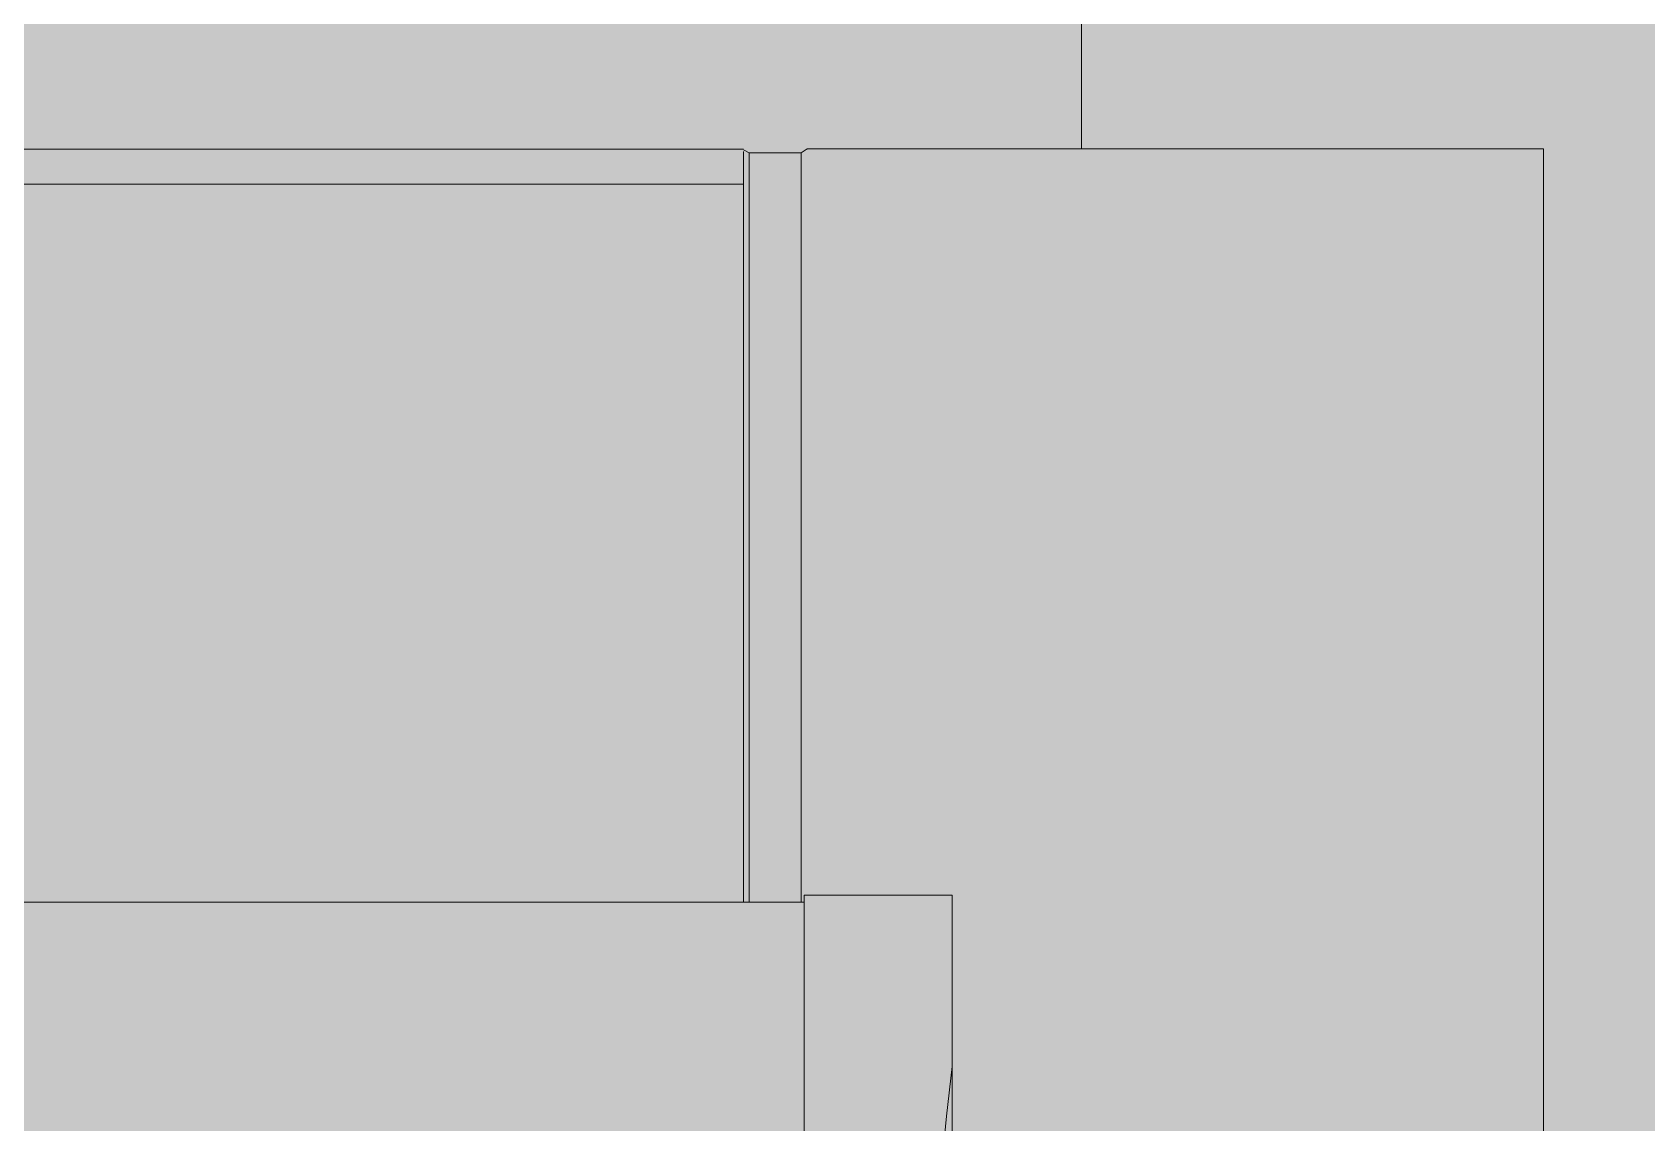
# Model space of a CAD drawing. Header units: metres. Extents: x -4 to 206, y -18 to 45.
# Drawn here: x 41.3034 to 41.5829, y -10.6143 to -10.4256 of the extents above; entities that cross this region are included whole.
import ezdxf

# ---------------------------------------------------------------- set-up
doc = ezdxf.new("R2010")
doc.units = ezdxf.units.M
doc.header["$MEASUREMENT"] = 0
doc.set_wipeout_variables(frame=1)
doc.linetypes.add('Wipeout_Contour', pattern=[1, 0, -1])
doc.layers.add('3._DD PP STG2_4_325 Dachfenster', color=7, linetype='Continuous')
doc.layers.add('3._DD PP STG2_4_330 Dachaufbau', color=7, linetype='Continuous')

msp = doc.modelspace()

# ---------------------------------------------------------------- wipeouts: each hides what was drawn before it
at = {"color": 254, "linetype": 'Wipeout_Contour', "lineweight": 0, "ltscale": 509.030535}
msp.add_wipeout([(40.58503, -10.2048), (40.58503, -10.44571), (40.63253, -10.44571), (40.63353, -10.44642), (40.64253, -10.44642), (40.64353, -10.44592), (41.42653, -10.44578), (41.42753, -10.44642), (41.43653, -10.44642), (41.43753, -10.44571), (41.48503, -10.44571), (41.48503, -10.2048)], dxfattribs=at).dxf.layer = '3._DD PP STG2_4_325 Dachfenster'

# ---------------------------------------------------------------- next in the draw order: linework, layer by layer
at = {"layer": '3._DD PP STG2_4_325 Dachfenster', "color": 7, "linetype": 'Continuous', "lineweight": 13, "ltscale": 1000, "true_color": 0xf4f4f4, "flags": 128}
msp.add_lwpolyline([(41.48503, -10.44571), (41.48503, -10.2048)], dxfattribs=at)

# ---------------------------------------------------------------- next in the draw order: wipeouts: each hides what was drawn before it
at = {"color": 254, "linetype": 'Wipeout_Contour', "lineweight": 0, "ltscale": 170.972352}
msp.add_wipeout([(41.42653, -10.44592), (41.42653, -10.5761), (41.42753, -10.5761), (41.42753, -10.44642)], dxfattribs=at).dxf.layer = '3._DD PP STG2_4_325 Dachfenster'
at = {"color": 254, "linetype": 'Wipeout_Contour', "lineweight": 0, "ltscale": 171.491117}
msp.add_wipeout([(41.43653, -10.44642), (41.43653, -10.5761), (41.43703, -10.5749), (41.43753, -10.44571)], dxfattribs=at).dxf.layer = '3._DD PP STG2_4_325 Dachfenster'

# ---------------------------------------------------------------- next in the draw order: wipeouts: each hides what was drawn before it
at = {"color": 254, "linetype": 'Wipeout_Contour', "lineweight": 0, "ltscale": 429.926507}
msp.add_wipeout([(41.43753, -10.5749), (41.46266, -10.5749), (41.46266, -10.57702), (41.46266, -10.66852), (41.46266, -10.67248), (41.48503, -10.67248), (41.48503, -10.6932), (41.56503, -10.6932), (41.56503, -10.44571), (41.43753, -10.44571)], dxfattribs=at).dxf.layer = '3._DD PP STG2_4_325 Dachfenster'

# ---------------------------------------------------------------- next in the draw order: linework, layer by layer
at = {"layer": '3._DD PP STG2_4_325 Dachfenster', "color": 7, "linetype": 'Continuous', "lineweight": 13, "ltscale": 1000, "flags": 128}
msp.add_lwpolyline([(41.56503, -10.44571), (41.56503, -10.6932)], dxfattribs=at)

# ---------------------------------------------------------------- next in the draw order: wipeouts: each hides what was drawn before it
at = {"color": 254, "linetype": 'Wipeout_Contour', "lineweight": 0, "ltscale": 170.990996}
msp.add_wipeout([(41.42753, -10.5761), (41.43653, -10.5761), (41.43653, -10.44642), (41.42753, -10.44642)], dxfattribs=at).dxf.layer = '3._DD PP STG2_4_325 Dachfenster'
at = {"color": 254, "linetype": 'Wipeout_Contour', "lineweight": 0, "ltscale": 214.191096}
msp.add_wipeout([(41.46168, -10.61315), (41.46133, -10.61672), (41.46133, -10.77207), (41.46263, -10.75817), (41.46263, -10.60453)], dxfattribs=at).dxf.layer = '3._DD PP STG2_4_325 Dachfenster'

# ---------------------------------------------------------------- next in the draw order: linework, layer by layer
at = {"layer": '3._DD PP STG2_4_325 Dachfenster', "color": 7, "linetype": 'Continuous', "lineweight": 13, "ltscale": 1000, "flags": 128}
for points in [[(41.43753, -10.44571), (41.43653, -10.44642)], [(41.56503, -10.44571), (41.43753, -10.44571)]]:
    msp.add_lwpolyline(points, dxfattribs=at)

# ---------------------------------------------------------------- next in the draw order: wipeouts: each hides what was drawn before it
at = {"color": 254, "linetype": 'Wipeout_Contour', "lineweight": 0, "ltscale": 169.459828}
msp.add_wipeout([(40.64353, -10.45186), (40.64353, -10.5761), (41.42653, -10.5761), (41.42653, -10.45186)], dxfattribs=at).dxf.layer = '3._DD PP STG2_4_325 Dachfenster'
at = {"color": 254, "linetype": 'Wipeout_Contour', "lineweight": 0, "ltscale": 171.12604}
msp.add_wipeout([(41.43703, -10.5749), (41.43703, -10.58225), (41.46265, -10.58225), (41.46266, -10.5749)], dxfattribs=at).dxf.layer = '3._DD PP STG2_4_325 Dachfenster'
at = {"color": 254, "linetype": 'Wipeout_Contour', "lineweight": 0, "ltscale": 213.523013}
msp.add_wipeout([(41.43703, -10.61315), (41.43703, -10.6263), (41.45941, -10.6263), (41.46133, -10.61672), (41.46168, -10.61315)], dxfattribs=at).dxf.layer = '3._DD PP STG2_4_325 Dachfenster'

# ---------------------------------------------------------------- next in the draw order: linework, layer by layer
at = {"layer": '3._DD PP STG2_4_325 Dachfenster', "color": 7, "linetype": 'Continuous', "lineweight": 13, "ltscale": 1000, "flags": 128}
msp.add_lwpolyline([(41.46266, -10.57702), (41.46266, -10.5749)], dxfattribs=at)

# ---------------------------------------------------------------- next in the draw order: wipeouts: each hides what was drawn before it
at = {"color": 254, "linetype": 'Wipeout_Contour', "lineweight": 0, "ltscale": 169.394667}
msp.add_wipeout([(40.64353, -10.4462), (40.64353, -10.45186), (41.42653, -10.45186), (41.42653, -10.4462)], dxfattribs=at).dxf.layer = '3._DD PP STG2_4_325 Dachfenster'
at = {"color": 254, "linetype": 'Wipeout_Contour', "lineweight": 0, "ltscale": 171.133999}
msp.add_wipeout([(41.43703, -10.58225), (41.43703, -10.59102), (41.46264, -10.59102), (41.46265, -10.58225)], dxfattribs=at).dxf.layer = '3._DD PP STG2_4_325 Dachfenster'

# ---------------------------------------------------------------- next in the draw order: linework, layer by layer
at = {"layer": '3._DD PP STG2_4_325 Dachfenster', "color": 7, "linetype": 'Continuous', "lineweight": 13, "ltscale": 1000, "flags": 128}
for points in [[(41.42653, -10.44578), (40.64353, -10.44578)], [(41.42753, -10.44642), (41.42653, -10.44592)], [(41.42653, -10.45186), (41.42653, -10.4462)], [(41.43653, -10.44642), (41.42753, -10.44642)], [(41.42653, -10.45186), (40.64353, -10.45186)]]:
    msp.add_lwpolyline(points, dxfattribs=at)

# ---------------------------------------------------------------- next in the draw order: wipeouts: each hides what was drawn before it
at = {"color": 254, "linetype": 'Wipeout_Contour', "lineweight": 0, "ltscale": 169.524748}
msp.add_wipeout([(40.63303, -10.5836), (41.43703, -10.5836), (41.43703, -10.5761), (40.63303, -10.5761)], dxfattribs=at).dxf.layer = '3._DD PP STG2_4_325 Dachfenster'
at = {"color": 254, "linetype": 'Wipeout_Contour', "lineweight": 0, "ltscale": 171.143449}
msp.add_wipeout([(41.43703, -10.59102), (41.43703, -10.60134), (41.46263, -10.60134), (41.46264, -10.59102)], dxfattribs=at).dxf.layer = '3._DD PP STG2_4_325 Dachfenster'

# ---------------------------------------------------------------- next in the draw order: linework, layer by layer
at = {"layer": '3._DD PP STG2_4_325 Dachfenster', "color": 7, "linetype": 'Continuous', "lineweight": 13, "ltscale": 1000, "flags": 128}
for points in [[(41.42753, -10.44642), (41.42753, -10.5761)], [(41.43653, -10.44642), (41.43653, -10.5761)], [(41.42653, -10.45186), (41.42653, -10.5761)], [(41.46266, -10.5749), (41.43703, -10.5749)], [(40.63303, -10.5761), (41.43703, -10.5761)]]:
    msp.add_lwpolyline(points, dxfattribs=at)

# ---------------------------------------------------------------- next in the draw order: wipeouts: each hides what was drawn before it
at = {"color": 254, "linetype": 'Wipeout_Contour', "lineweight": 0, "ltscale": 169.532847}
msp.add_wipeout([(40.63303, -10.59229), (41.43703, -10.59229), (41.43703, -10.5836), (40.63303, -10.5836)], dxfattribs=at).dxf.layer = '3._DD PP STG2_4_325 Dachfenster'
at = {"color": 254, "linetype": 'Wipeout_Contour', "lineweight": 0, "ltscale": 213.445022}
msp.add_wipeout([(41.43703, -10.60134), (41.43703, -10.61315), (41.46168, -10.61315), (41.46263, -10.60453), (41.46263, -10.60134)], dxfattribs=at).dxf.layer = '3._DD PP STG2_4_325 Dachfenster'

# ---------------------------------------------------------------- next in the draw order: linework, layer by layer
at = {"layer": '3._DD PP STG2_4_325 Dachfenster', "color": 7, "linetype": 'Continuous', "lineweight": 13, "ltscale": 1000, "flags": 128}
for points in [[(41.46266, -10.5749), (41.46265, -10.58225), (41.46264, -10.59102), (41.46263, -10.60134), (41.46263, -10.60453), (41.46168, -10.61315), (41.46133, -10.61672), (41.45941, -10.6263), (41.45873, -10.63008), (41.45574, -10.64045), (41.45463, -10.64511), (41.45386, -10.64702), (41.45178, -10.65388), (41.45046, -10.66046), (41.44672, -10.69058), (41.44464, -10.71844), (41.44422, -10.74383), (41.44549, -10.76631), (41.44838, -10.78569), (41.45289, -10.80167)], [(41.46266, -10.66852), (41.46266, -10.57702)]]:
    msp.add_lwpolyline(points, dxfattribs=at)

# ---------------------------------------------------------------- next in the draw order: wipeouts: each hides what was drawn before it
at = {"color": 254, "linetype": 'Wipeout_Contour', "lineweight": 0, "ltscale": 169.553348}
msp.add_wipeout([(41.43703, -10.60255), (40.63303, -10.60255), (40.63303, -10.61428), (41.43703, -10.61428)], dxfattribs=at).dxf.layer = '3._DD PP STG2_4_325 Dachfenster'

# ---------------------------------------------------------------- next in the draw order: wipeouts: each hides what was drawn before it
at = {"color": 254, "linetype": 'Wipeout_Contour', "lineweight": 0, "ltscale": 169.542332}
msp.add_wipeout([(41.43703, -10.59229), (40.63303, -10.59229), (40.63303, -10.60255), (41.43703, -10.60255)], dxfattribs=at).dxf.layer = '3._DD PP STG2_4_325 Dachfenster'

# ---------------------------------------------------------------- next in the draw order: hatches: boundary and pattern name
at = {"layer": '3._DD PP STG2_4_330 Dachaufbau', "linetype": 'Continuous', "lineweight": 0, "true_color": 0x000000}
msp.add_hatch(color=18, dxfattribs=at).paths.add_polyline_path([(42.96503, -10.06873), (37.46503, -10.06873), (37.46503, -11.58371), (38.24989, -11.58371), (38.24989, -10.62199), (39.19189, -10.62199), (39.19189, -11.58371), (40.54989, -11.58371), (40.54989, -10.62199), (41.49189, -10.62199), (41.49189, -11.58371), (42.96503, -11.58371)])

# ---------------------------------------------------------------- next in the draw order: linework, layer by layer
at = {"layer": '3._DD PP STG2_4_325 Dachfenster', "color": 7, "linetype": 'Continuous', "lineweight": 13, "ltscale": 1000, "flags": 128}
msp.add_lwpolyline([(41.43703, -10.5749), (41.43703, -10.58225), (41.43703, -10.59102), (41.43703, -10.60134), (41.43703, -10.61315), (41.43703, -10.6263), (41.43703, -10.64045), (41.43703, -10.64702), (41.43703, -10.65388), (41.43703, -10.66046), (41.43703, -10.69058), (41.43703, -10.71844), (41.43703, -10.74383), (41.43703, -10.76631), (41.43703, -10.78569), (41.43703, -10.80167)], dxfattribs=at)

doc.saveas('drawing.dxf')
